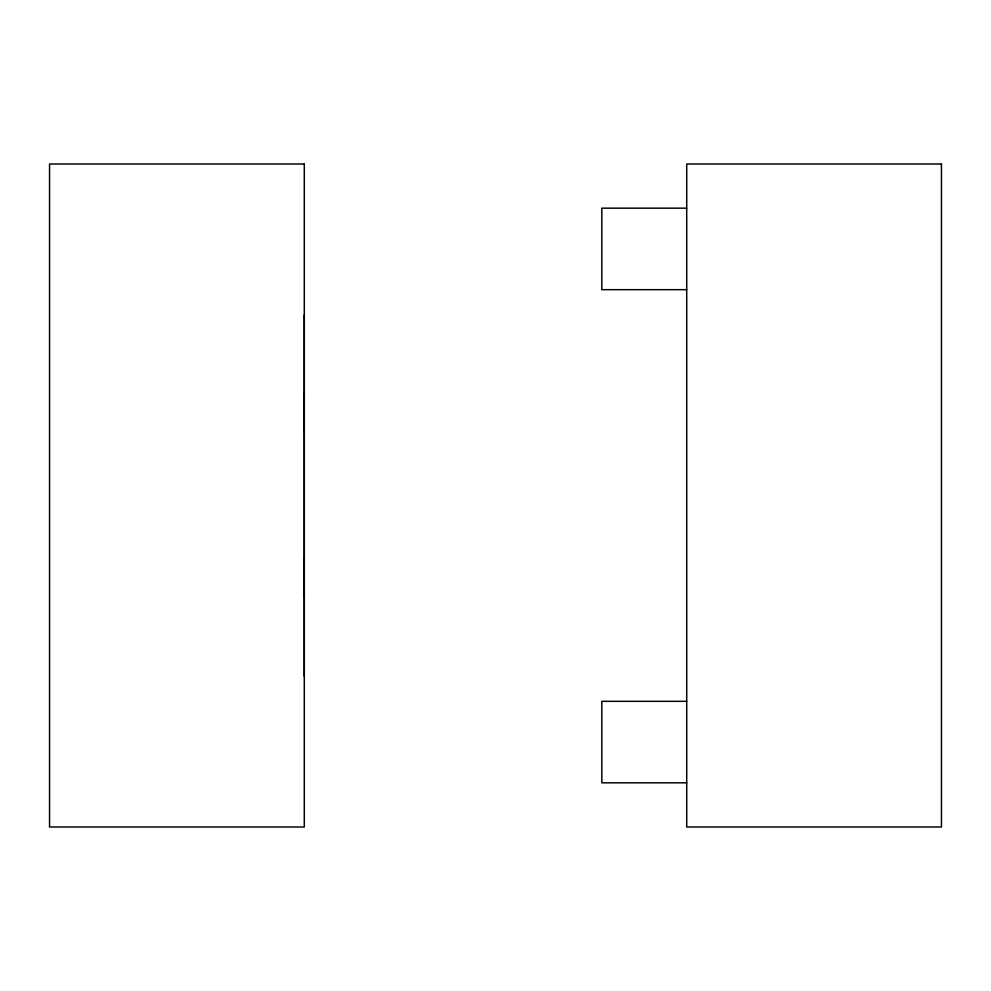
<?xml version="1.0" encoding="UTF-8"?>
<svg xmlns="http://www.w3.org/2000/svg" width="991" height="991" viewBox="0 0 991 991"><rect width="100%" height="100%" fill="white"/><g stroke="black" fill="none" stroke-linecap="round" stroke-linejoin="round"><path stroke-width="1.49" d="M304.113 432.324L304.287 394.282M304.287 314.816L304.287 676.184M686.713 208.16L601.81 208.16L601.81 289.682L686.713 289.682M686.713 701.318L601.81 701.318L601.81 782.84L686.713 782.84M304.287 596.718L304.113 558.676M304.287 164.011L49.55 164.011L49.55 826.99L304.287 826.99L304.287 164.011M941.45 164.011L686.713 164.011L686.713 826.99L941.45 826.99L941.45 164.011"/></g></svg>
